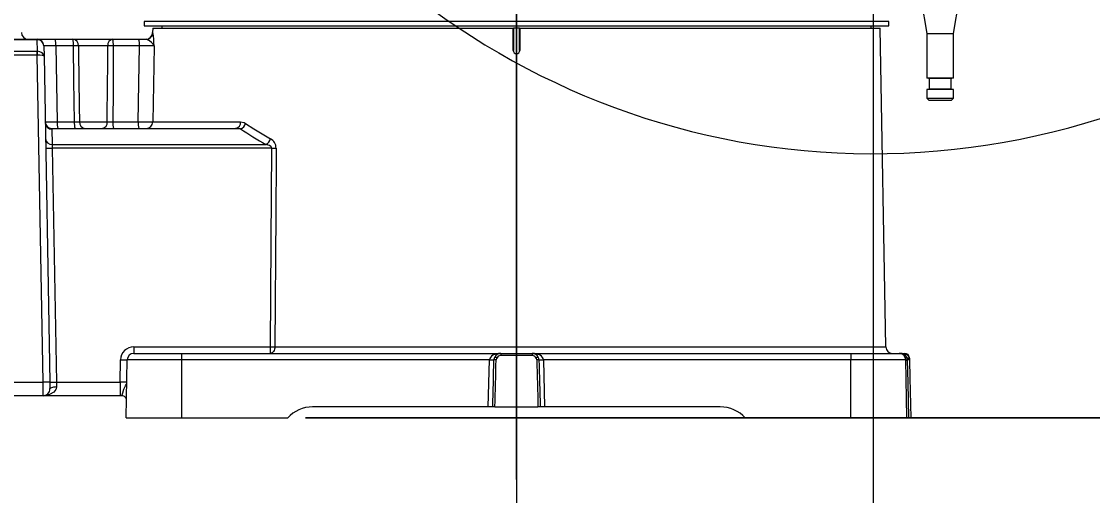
# Model space of a CAD drawing. Header units: millimetres. Extents: x 20 to 768, y 29 to 540.
# Drawn here: x 164.8 to 212.84, y 329.72 to 351 of the extents above; entities that cross this region are included whole.
import ezdxf

# ---------------------------------------------------------------- set-up
doc = ezdxf.new("R2010")
doc.units = ezdxf.units.MM
doc.header["$PDSIZE"] = -1
doc.linetypes.add('CENTERX2', pattern=[20.32, 12.7, -2.54, 2.54, -2.54])
doc.styles.add('SLDTEXTSTYLE0', font='TXT', dxfattribs={"width": 0.605})
doc.dimstyles.new('SLDDIMSTYLE0', dxfattribs={"dimtxt": 3.5, "dimasz": 3.5, "dimexe": 0, "dimexo": 0.0625, "dimgap": 0.875, "dimtad": 1, "dimtoh": 1, "dimlfac": 10, "dimrnd": 1e-09, "dimzin": 12, "dimdsep": 46, "dimtxsty": 'SLDTEXTSTYLE0', "dimsah": 1, "dimcen": 0.09, "dimadec": 0, "dimazin": 0, "dimtfac": 1, "dimtdec": 3, "dimtofl": 0, "dimtmove": 0, "dimatfit": 3, "dimfxl": 1, "dimfrac": 2, "dimtolj": 1, "dimtzin": 12, "dimarcsym": 0})

# ---------------------------------------------------------------- blocks, each defined once
blk = doc.blocks.new('*D7')
at = {"color": 7, "linetype": 'Continuous', "lineweight": 0, "transparency": 16777216}
for p, q in [((187.001, 333.206), (348.798, 333.206)), ((347.298, 333.206), (347.298, 252.399)), ((232.505, 252.399), (348.798, 252.399))]:
    blk.add_line(p, q, dxfattribs=at)
for points in [[(347.298, 333.206), (346.759, 329.706), (347.836, 329.706)], [(347.298, 252.399), (347.836, 255.899), (346.759, 255.899)]]:
    blk.add_solid(points, dxfattribs=at)
at = {"color": 7, "linetype": 'Continuous', "lineweight": 0, "transparency": 16777216, "insert": (342.786, 288.794), "char_height": 3.5, "attachment_point": 1, "rotation": 90, "style": 'SLDTEXTSTYLE0'}
blk.add_mtext('808', dxfattribs=at)
blk = doc.blocks.new('*D8')
at = {"color": 7, "linetype": 'Continuous', "lineweight": 0, "transparency": 16777216}
for p, q in [((337.003, 378.502), (337.003, 236.735)), ((187.003, 330.847), (187.003, 236.735)), ((337.003, 238.235), (187.003, 238.235))]:
    blk.add_line(p, q, dxfattribs=at)
for points in [[(187.003, 238.235), (190.503, 237.697), (190.503, 238.774)], [(337.003, 238.235), (333.503, 238.774), (333.503, 237.697)]]:
    blk.add_solid(points, dxfattribs=at)
at = {"color": 7, "linetype": 'Continuous', "lineweight": 0, "transparency": 16777216, "insert": (256.665, 242.747), "char_height": 3.5, "attachment_point": 1, "style": 'SLDTEXTSTYLE0'}
blk.add_mtext('1500', dxfattribs=at)
blk = doc.blocks.new('*D9')
at = {"color": 7, "linetype": 'Continuous', "lineweight": 0, "transparency": 16777216}
for p, q in [((187.003, 330.847), (187.003, 244.462)), ((157.503, 327.401), (157.503, 244.462)), ((157.503, 245.962), (187.003, 245.962))]:
    blk.add_line(p, q, dxfattribs=at)
for points in [[(157.503, 245.962), (161.003, 245.424), (161.003, 246.501)], [(187.003, 245.962), (183.503, 246.501), (183.503, 245.424)]]:
    blk.add_solid(points, dxfattribs=at)
at = {"color": 7, "linetype": 'Continuous', "lineweight": 0, "transparency": 16777216, "insert": (168.244, 250.474), "char_height": 3.5, "attachment_point": 1, "style": 'SLDTEXTSTYLE0'}
blk.add_mtext('295', dxfattribs=at)
blk = doc.blocks.new('*D10')
at = {"color": 7, "linetype": 'Continuous', "lineweight": 0, "transparency": 16777216}
for p, q in [((236.441, 378.502), (236.441, 244.462)), ((187.001, 333.206), (187.001, 244.462)), ((236.441, 245.962), (187.001, 245.962))]:
    blk.add_line(p, q, dxfattribs=at)
for centre, start, end in [((209.48, 248.642), 153.4349, 206.5651), ((213.962, 248.642), 333.4349, 26.5651)]:
    blk.add_arc(centre, 5.992, start, end, dxfattribs=at)
for points in [[(187.001, 245.962), (190.501, 245.424), (190.501, 246.501)], [(236.441, 245.962), (232.941, 246.501), (232.941, 245.424)]]:
    blk.add_solid(points, dxfattribs=at)
at = {"color": 7, "linetype": 'Continuous', "lineweight": 0, "transparency": 16777216, "insert": (205.708, 250.474), "char_height": 3.5, "attachment_point": 1, "style": 'SLDTEXTSTYLE0'}
blk.add_mtext('494.4', dxfattribs=at)
blk = doc.blocks.new('*D11')
at = {"color": 7, "linetype": 'Continuous', "lineweight": 0, "transparency": 16777216}
for p, q in [((203.003, 512.502), (355.828, 512.502)), ((354.328, 252.399), (354.328, 512.502)), ((232.505, 252.399), (355.828, 252.399))]:
    blk.add_line(p, q, dxfattribs=at)
for points in [[(354.328, 512.502), (353.79, 509.002), (354.867, 509.002)], [(354.328, 252.399), (354.867, 255.899), (353.79, 255.899)]]:
    blk.add_solid(points, dxfattribs=at)
at = {"color": 7, "linetype": 'Continuous', "lineweight": 0, "transparency": 16777216, "insert": (349.816, 377.113), "char_height": 3.5, "attachment_point": 1, "rotation": 90, "style": 'SLDTEXTSTYLE0'}
blk.add_mtext('2601', dxfattribs=at)
blk = doc.blocks.new('*D12')
at = {"color": 7, "linetype": 'Continuous', "lineweight": 0, "transparency": 16777216}
for p, q in [((203.003, 368.991), (203.003, 291.474)), ((187.001, 333.206), (187.001, 291.474)), ((203.003, 292.974), (187.001, 292.974))]:
    blk.add_line(p, q, dxfattribs=at)
for points in [[(187.001, 292.974), (190.501, 292.436), (190.501, 293.513)], [(203.003, 292.974), (199.503, 293.513), (199.503, 292.436)]]:
    blk.add_solid(points, dxfattribs=at)
at = {"color": 7, "linetype": 'Continuous', "lineweight": 0, "transparency": 16777216, "insert": (190.993, 297.486), "char_height": 3.5, "attachment_point": 1, "style": 'SLDTEXTSTYLE0'}
blk.add_mtext('160', dxfattribs=at)

msp = doc.modelspace()

# ---------------------------------------------------------------- linework, layer by layer
at = {"color": 7, "linetype": 'Continuous', "lineweight": 0}
for p, q in [((187.001279, 333.205902), (187.001279, 466.742915)), ((187.001279, 466.742915), (187.002615, 330.445315)), ((187.002615, 330.445315), (187.001279, 466.742915)), ((271.575425, 333.201652), (177.544609, 333.201652)), ((177.544609, 333.201652), (271.575425, 333.201652)), ((197.261586, 333.201652), (271.575425, 333.201652))]:
    msp.add_line(p, q, dxfattribs=at)
at = {"color": 7, "linetype": 'CENTERX2', "lineweight": 0, "ltscale": 0.1}
msp.add_line((187.002615, 382.235932), (187.002615, 330.847306), dxfattribs=at)
at = {"color": 7, "linetype": 'Continuous', "lineweight": 15}
for p, q in [((205.152616, 351.951651), (205.402616, 350.451651)), ((206.602615, 350.451651), (206.852616, 351.951651)), ((203.702615, 351.001652), (170.302616, 351.001652)), ((170.302616, 351.001652), (170.302616, 350.801651)), ((170.302616, 350.801651), (203.702615, 350.801651)), ((170.688651, 350.701653), (170.685069, 350.496416)), ((170.688651, 350.701653), (186.852615, 350.701653)), ((171.102616, 350.801651), (171.102616, 350.701653)), ((186.852615, 349.701652), (186.852615, 350.701653)), ((186.862615, 350.701653), (186.862615, 349.701652)), ((187.142615, 350.701653), (186.862615, 350.701653)), ((187.142615, 349.701652), (187.142615, 350.701653)), ((187.142615, 350.701653), (187.152615, 350.701653)), ((187.152615, 350.701653), (187.152615, 349.701652)), ((187.152615, 350.701653), (203.31658, 350.701653)), ((202.902615, 350.701653), (202.902615, 350.801651)), ((203.566278, 336.396416), (203.31658, 350.701653)), ((203.702615, 350.801651), (203.702615, 351.001652)), ((158.002616, 350.201652), (165.507562, 350.201652)), ((165.507562, 350.173627), (165.507562, 350.201652)), ((165.507562, 350.201652), (165.507807, 350.201652)), ((165.507807, 350.201652), (166.313608, 350.201652)), ((166.313608, 350.201652), (167.109641, 350.201652)), ((167.109641, 350.201652), (168.892726, 350.201652)), ((168.892726, 350.201652), (170.059761, 350.201652)), ((170.059761, 350.201652), (170.402884, 350.201652)), ((205.402616, 350.451651), (205.402616, 348.451652)), ((205.402616, 350.451651), (206.602615, 350.451651)), ((206.602615, 348.451652), (206.602615, 350.451651)), ((165.507562, 350.173627), (158.002616, 350.173627)), ((165.516549, 349.658698), (165.507562, 350.173627)), ((165.807761, 349.906887), (165.816007, 349.434439)), ((166.344961, 349.906887), (166.404492, 346.496417)), ((167.140995, 349.906887), (166.344961, 349.906887)), ((168.677677, 349.906887), (167.363468, 349.906887)), ((170.091115, 349.906887), (168.92408, 349.906887)), ((158.002616, 349.658692), (165.51508, 349.658692)), ((165.51508, 349.490208), (158.002616, 349.490208)), ((165.51508, 349.490208), (165.51508, 349.658692)), ((165.771286, 334.812123), (165.51508, 349.490208)), ((165.816007, 349.434439), (166.07124, 334.812123)), ((206.176571, 348.451652), (205.402616, 348.451652)), ((205.502616, 348.431651), (205.502616, 347.971653)), ((206.602615, 348.451652), (206.176571, 348.451652)), ((206.502615, 347.971653), (206.502615, 348.431651)), ((205.402616, 347.951652), (205.402616, 347.551651)), ((206.176571, 347.951652), (205.402616, 347.951652)), ((206.602615, 347.951652), (206.176571, 347.951652)), ((206.602615, 347.551651), (206.602615, 347.951652)), ((205.402616, 347.551651), (205.502616, 347.451653)), ((205.402616, 347.551651), (206.602615, 347.551651)), ((206.502615, 347.451653), (205.502616, 347.451653)), ((206.502615, 347.451653), (206.602615, 347.551651)), ((166.404492, 346.496417), (167.176446, 346.496417)), ((167.403059, 346.496417), (168.649213, 346.496417)), ((168.901074, 346.496417), (170.037757, 346.496417)), ((170.697367, 346.496417), (174.632133, 346.496417)), ((166.167246, 346.201652), (174.405704, 346.201652)), ((166.168488, 346.173157), (166.18056, 345.48162)), ((174.6322, 346.173157), (166.168488, 346.173157)), ((166.18056, 345.48162), (175.765356, 345.48162)), ((166.187891, 345.313606), (166.371195, 334.812123)), ((176.02696, 345.313606), (166.187891, 345.313606)), ((169.846299, 336.396416), (169.846299, 336.101652)), ((169.846299, 336.396416), (175.968817, 336.396416)), ((175.968817, 336.101652), (175.968817, 336.396416)), ((169.229026, 334.812123), (169.24639, 335.806888)), ((169.500869, 333.201652), (169.546345, 335.806888)), ((172.002615, 335.806888), (169.546345, 335.806888)), ((169.846299, 336.101652), (172.002615, 336.101652)), ((172.002615, 335.806888), (172.002615, 336.101652)), ((172.002615, 336.101652), (186.294863, 336.101652)), ((172.002615, 333.201652), (172.002615, 335.806888)), ((185.79492, 335.806888), (172.002615, 335.806888)), ((185.739792, 333.701652), (185.79492, 335.806888)), ((185.79492, 335.806888), (185.795034, 335.809505)), ((185.992214, 335.804648), (185.992319, 335.808729)), ((186.090962, 335.808341), (186.090861, 335.804401)), ((186.294863, 336.101652), (186.294863, 336.00427)), ((186.294863, 336.101652), (187.710368, 336.101652)), ((187.710368, 336.00427), (186.294863, 336.00427)), ((187.710368, 336.101652), (187.710368, 336.00427)), ((187.710368, 336.101652), (202.002616, 336.101652)), ((187.91437, 335.804401), (187.914269, 335.808341)), ((188.012912, 335.808729), (188.013017, 335.804648)), ((188.210197, 335.809505), (188.210311, 335.806888)), ((188.210311, 335.806888), (188.265439, 333.701652)), ((202.002616, 335.806888), (188.210311, 335.806888)), ((202.002616, 336.101652), (202.002616, 335.806888)), ((202.002616, 336.101652), (204.158932, 336.101652)), ((204.458886, 335.806888), (202.002616, 335.806888)), ((202.002616, 333.201652), (202.002616, 335.806888)), ((204.158932, 336.101652), (204.421371, 336.101652)), ((204.504362, 333.201652), (204.458886, 335.806888)), ((204.541479, 335.803842), (204.541376, 335.808116)), ((204.624025, 335.802876), (204.624034, 335.802542)), ((158.002616, 334.812123), (165.771286, 334.812123)), ((166.371195, 334.812123), (169.229026, 334.812123)), ((169.229026, 334.812123), (169.229026, 334.201652)), ((165.776615, 334.201652), (158.002616, 334.201652)), ((169.229026, 334.201652), (165.776615, 334.201652)), ((169.314803, 334.201652), (169.229026, 334.201652)), ((185.739792, 333.701652), (177.861678, 333.701652)), ((185.938762, 333.701652), (185.739792, 333.701652)), ((186.038223, 333.701652), (185.938762, 333.701652)), ((186.038223, 333.701652), (187.967008, 333.701652)), ((188.066469, 333.701652), (187.967008, 333.701652)), ((188.265439, 333.701652), (188.066469, 333.701652)), ((196.143553, 333.701652), (188.265439, 333.701652)), ((169.500869, 333.201652), (172.002615, 333.201652)), ((172.002615, 333.201652), (176.743644, 333.201652)), ((197.261587, 333.201652), (202.002616, 333.201652)), ((202.002616, 333.201652), (204.504362, 333.201652)), ((204.59826, 333.201652), (204.504362, 333.201652)), ((204.59826, 333.201652), (204.692142, 333.201652))]:
    msp.add_line(p, q, dxfattribs=at)
at = {"color": 8, "linetype": 'Continuous', "lineweight": 15}
for p, q in [((170.685069, 350.496416), (170.702518, 350.496416)), ((206.502615, 348.431651), (205.502616, 348.431651)), ((205.502616, 347.971653), (206.14758, 347.971653)), ((206.14758, 347.971653), (206.502615, 347.971653)), ((176.165077, 336.396416), (203.566278, 336.396416))]:
    msp.add_line(p, q, dxfattribs=at)
at = {"color": 7, "linetype": 'Continuous', "lineweight": 15, "flags": 128}
for points in [[(170.750932, 349.906887), (170.750795, 349.907427), (170.735843, 349.942571), (170.710564, 349.977169), (170.634056, 350.049278), (170.538898, 350.123163), (170.457634, 350.180394), (170.402884, 350.201652)], [(167.176446, 346.496417), (167.157021, 348.353617), (167.141147, 349.892108), (167.140995, 349.906887)], [(167.363468, 349.906887), (167.366963, 349.601755), (167.394771, 347.202169), (167.403059, 346.496417)], [(168.649213, 346.496417), (168.651813, 346.801549), (168.671892, 349.201135), (168.677677, 349.906887)], [(168.92408, 349.906887), (168.910728, 347.910048), (168.901074, 346.496417)], [(170.037757, 346.496417), (170.064585, 348.212819), (170.091115, 349.906887)], [(170.750932, 349.906887), (170.7367, 349.002007), (170.697367, 346.496417)], [(174.632133, 346.496417), (174.794057, 346.459763), (174.854541, 346.42518)], [(174.854541, 346.42518), (175.225557, 346.179332), (175.967185, 345.733643)], [(166.167246, 346.201652), (166.167386, 346.198416), (166.167804, 346.188815), (166.168488, 346.173157)], [(174.6322, 346.173157), (174.570601, 346.18699), (174.405704, 346.201652)], [(166.18056, 345.48162), (166.181616, 345.45741), (166.182935, 345.427174), (166.184464, 345.392151), (166.186139, 345.353771), (166.187891, 345.313606)], [(176.02696, 345.313606), (176.022999, 345.338191), (176.012489, 345.359282), (175.991685, 345.383584), (175.924378, 345.428436), (175.765356, 345.48162)], [(175.968817, 336.396416), (175.999509, 341.109451), (176.02696, 345.313606)], [(176.224003, 345.313606), (176.220467, 344.779901), (176.204584, 342.380316), (176.165077, 336.396416)], [(176.165077, 336.396416), (176.160728, 336.338638), (176.149166, 336.283229), (176.130827, 336.23227), (176.106398, 336.187677), (176.076799, 336.151126), (176.043142, 336.12399), (176.006692, 336.107289), (175.968817, 336.101652)], [(185.992319, 335.808729), (185.995111, 335.840356), (186.02534, 335.9334)], [(186.115181, 335.892101), (186.092714, 335.826901), (186.090962, 335.808341)], [(187.914269, 335.808341), (187.897817, 335.875163), (187.89005, 335.892101)], [(204.421761, 336.056861), (204.421547, 336.081459), (204.421414, 336.096561), (204.421371, 336.101652)], [(204.522633, 335.892909), (204.484287, 335.970882), (204.421761, 336.056861)], [(204.522633, 335.892909), (204.505983, 335.891781), (204.49069, 335.891842), (204.476938, 335.893092), (204.464885, 335.895517), (204.454678, 335.899088), (204.446435, 335.903762), (204.440254, 335.909484), (204.436208, 335.916186)], [(204.541376, 335.808116), (204.534921, 335.852427), (204.522633, 335.892909)], [(204.59826, 333.201652), (204.56337, 334.800595), (204.541479, 335.803842)], [(204.621693, 335.891957), (204.622303, 335.86866), (204.624025, 335.802876)], [(204.624034, 335.802542), (204.644972, 335.002998), (204.692142, 333.201652)], [(165.776615, 334.201652), (165.776533, 334.210971), (165.776291, 334.238637), (165.775898, 334.283791), (165.775363, 334.345031), (165.774704, 334.420454), (165.773943, 334.507718), (165.773102, 334.604112), (165.772207, 334.706642), (165.771286, 334.812123)], [(166.07124, 334.812123), (166.072161, 334.759383), (166.073055, 334.708118), (166.073897, 334.659921), (166.074659, 334.616289), (166.075317, 334.578577), (166.075852, 334.547957), (166.076246, 334.52538), (166.076487, 334.511547), (166.076569, 334.506888)], [(166.371195, 334.812123), (166.372999, 334.743222), (166.374783, 334.675091), (166.376524, 334.608633)], [(169.314803, 334.201652), (169.324832, 334.236529), (169.346313, 334.336145), (169.394898, 334.49081), (169.470021, 334.64413), (169.50822, 334.721643), (169.526513, 334.783956), (169.528963, 334.811175), (169.52898, 334.812123)], [(166.376524, 334.608633), (166.36192, 334.51367), (166.349664, 334.483118), (166.255872, 334.360994), (166.066657, 334.251493), (165.77782, 334.201653), (165.776615, 334.201652)], [(166.076569, 334.506888), (166.082044, 334.525878), (166.098916, 334.544336), (166.126533, 334.561547), (166.163826, 334.576846), (166.20935, 334.589639), (166.261345, 334.599432), (166.317798, 334.605846), (166.376524, 334.608633)]]:
    msp.add_lwpolyline(points, dxfattribs=at)
at = {"color": 7, "linetype": 'CENTERX2', "lineweight": 0}
for centre, radius, start, end in [((203.002615, 378.501652), 134, 299.41474731, 180), ((203.002615, 378.501652), 130.743499, 314.29658528, 194.29658528), ((143.997116, 378.501652), 74.9945, 25.50539372, 205.5), ((232.505365, 327.40139), 75.00275, 145.5, 325.5)]:
    msp.add_arc(centre, radius, start, end, dxfattribs=at)
at = {"color": 7, "linetype": 'Continuous', "lineweight": 0}
msp.add_arc((203.002615, 378.501652), 33.438664, 194.9355699, 74.9541752, dxfattribs=at)
at = {"color": 7, "linetype": 'Continuous', "lineweight": 15}
for centre, radius, start, end in [((165.102615, 350.501652), 0.3, 180, 270), ((165.507806, 349.901652), 0.3, 1, 90), ((164.900569, 350.177045), 0.607736, 359.6779174, 2.3204991), ((165.620529, 349.97888), 0.728001, 354.3246536, 17.8185773), ((166.416637, 349.978888), 0.727927, 354.3234505, 17.8197804), ((167.085067, 349.923821), 0.278915, 356.5192684, 84.9452868), ((168.942376, 349.939601), 0.266713, 100.7284158, 187.0453879), ((168.199647, 349.97888), 0.728001, 354.3246536, 17.8185773), ((169.366682, 349.97888), 0.728001, 354.3246536, 17.8185773), ((170.385115, 350.501652), 0.3, 270, 359), ((170.402873, 350.501087), 0.299435, 270.0020858, 293.5866796), ((164.46286, 349.687244), 6.291907, 2.0005355, 7.3889984), ((167.252231, 339.605313), 10.302175, 89.3813441, 90.6186559), ((168.800878, 337.123845), 12.783636, 89.4478078, 90.5521922), ((170.421024, 330.68726), 19.222458, 89.0166031, 90.9833969), ((187.002614, 349.701651), 0.149998, 179.9994802, 270.0006888), ((187.002617, 349.701651), 0.149998, 269.999282, 0.000549), ((157.626284, 349.436731), 7.893387, 0.3885815, 1.6114024), ((205.482615, 348.431652), 0.02, 0, 90), ((206.522615, 348.431652), 0.02, 90, 180), ((205.482615, 347.971652), 0.02, 270, 0), ((206.522615, 347.971652), 0.02, 180, 270), ((166.167245, 346.501652), 0.3, 181, 270), ((166.147543, 346.45274), 0.280367, 185.6412321, 274.2844462), ((167.128924, 346.424424), 0.728001, 174.3246536, 197.8185773), ((167.900879, 346.424424), 0.728001, 174.3246536, 197.8185773), ((167.289752, 356.234704), 9.738946, 269.3333865, 270.6666135), ((167.683196, 346.481319), 0.280544, 176.915156, 265.4670695), ((168.38292, 346.465764), 0.268051, 279.8351937, 6.5663034), ((168.775143, 359.241334), 12.745539, 269.4338881, 270.5661119), ((169.625506, 346.424424), 0.728001, 174.3246536, 197.8185773), ((170.762189, 346.424424), 0.728001, 174.3246536, 197.8185773), ((170.367562, 367.995629), 21.501741, 269.1211323, 270.8788677), ((170.398181, 346.500871), 0.299219, 270.1407293, 359.1471484), ((174.363968, 346.468062), 0.269659, 278.9036124, 6.0357967), ((174.467019, 346.542973), 0.405029, 294.0681988, 343.0926048), ((166.159614, 345.761203), 0.280366, 185.6413342, 274.284511), ((175.561243, 345.851909), 0.422819, 298.864786, 343.7572044), ((175.745282, 345.309438), 0.478739, 0.4988635, 62.3858012), ((166.037914, 349.611763), 4.300773, 268.0015678, 271.9984322), ((176.125481, 358.836635), 13.523388, 269.5825807, 270.4174193), ((169.846299, 335.796416), 0.6, 90, 179), ((176.066947, 349.974104), 13.578042, 269.5859146, 270.4140854), ((203.866233, 336.401652), 0.3, 181, 270), ((169.396368, 340.105071), 4.300799, 268.0015798, 271.9984202), ((169.846299, 335.801652), 0.3, 90, 179), ((185.939007, 339.809351), 4.005056, 267.9382597, 270.7611929), ((185.904182, 338.479383), 2.672108, 267.6589795, 271.8901938), ((186.038192, 334.469387), 1.336053, 87.7407399, 91.972137), ((186.036387, 334.473487), 1.335969, 87.6587919, 91.8902729), ((186.294863, 335.801652), 0.3, 90, 153.9498251), ((185.63272, 334.960916), 1.048749, 62.6106626, 68.0146388), ((186.294863, 335.80427), 0.2, 90, 153.9498251), ((187.710368, 335.801652), 0.3, 26.0501749, 90), ((187.710368, 335.80427), 0.2, 26.0501749, 90), ((188.372511, 334.960916), 1.048749, 111.9853612, 117.3893374), ((187.968844, 334.473487), 1.335969, 88.1097271, 92.3412081), ((187.967039, 334.469387), 1.336053, 88.027863, 92.2592601), ((187.712117, 335.795768), 0.301074, 2.4673312, 27.202437), ((188.101049, 338.479383), 2.672108, 268.1098062, 272.3410205), ((188.066224, 339.809351), 4.005056, 269.2388071, 272.0617403), ((204.158932, 335.801652), 0.3, 1, 90), ((204.421371, 335.901652), 0.2, 1.5, 90), ((204.436718, 335.871342), 0.186121, 6.359275, 94.6091339), ((204.512764, 336.362736), 0.555357, 264.4254757, 272.9532124), ((204.51926, 336.322737), 0.51937, 263.3246557, 272.4519433), ((204.509604, 335.776127), 0.117506, 13.158245, 83.633894), ((204.562652, 335.489244), 0.319581, 78.9280077, 93.8173308), ((204.572213, 335.133982), 0.670565, 85.5677616, 92.6269637), ((165.921263, 330.513929), 4.30081, 88.0015848, 91.9984152), ((166.221218, 339.110307), 4.300799, 268.0015798, 271.9984202), ((165.776614, 334.501652), 0.3, 270, 1), ((169.314804, 334.001652), 0.2, 359, 90), ((177.861679, 332.201652), 1.5, 90, 138.1896851), ((196.143552, 332.201652), 1.5, 41.8103149, 90)]:
    msp.add_arc(centre, radius, start, end, dxfattribs=at)
at = {"color": 8, "linetype": 'Continuous', "lineweight": 15}
msp.add_arc((170.402567, 350.501565), 0.299996, 293.6038417, 359.0166075, dxfattribs=at)
at = {"color": 7, "linetype": 'Continuous', "lineweight": 15}
for centre, major_axis, ratio, start_param, end_param in [((165.506061, 350.001652), (0.299996, 0.002636), 0.573199481, 1.558310152, 1.560755963), ((165.507806, 349.901652), (0.299954, 0.005236), 0.906561716, 0, 1.553343034), ((166.407943, 349.901652), (0.600183, -0.005237), 0.007850756, 1.675995903, 3.141798219), ((165.514002, 349.718692), (0.100019, -0.00101), 0.599799846, 4.729220339, 4.743923234), ((165.514002, 349.546716), (0.299986, 0.003407), 0.188390539, 4.713841925, 4.72854482), ((165.516053, 349.429203), (0.299954, 0.005236), 0.764925232, 0, 1.555788846), ((165.516053, 349.429203), (0.299954, 0.005236), 0.203330016, 0, 1.555788846), ((166.467291, 346.501652), (0.6, 0.005235), 0.00785554, 3.141661217, 4.607463534), ((187.002615, 352.789145), (16.572173, 0), 0.59994373, 3.869667174, 3.96724179), ((186.294863, 335.801652), (0.5, 0), 0.6, 1.570796327, 3.115412715), ((185.649014, 330.238474), (0.900091, 34.367869), 0.005817393, 4.813480546, 4.875216533), ((185.649014, 330.241092), (0.900114, 34.366123), 0.008726532, 4.813485337, 4.875216597), ((187.710368, 335.801652), (0.5, 0), 0.6, 0.026179939, 1.570796327), ((188.356217, 330.241092), (-0.900114, 34.366123), 0.008726532, 1.40796871, 1.46969997), ((188.356217, 330.238474), (-0.900091, 34.367869), 0.005817393, 1.407968774, 1.469704761), ((204.158932, 335.801652), (0.5, 0), 0.6, 1.017306943, 1.570796327), ((169.228752, 334.801652), (0.300228, 0.010491), 0.034803946, 6.281360577, 7.851852318)]:
    msp.add_ellipse(centre, major_axis=major_axis, ratio=ratio, start_param=start_param, end_param=end_param, dxfattribs=at)
at = {"color": 7, "linetype": 'Continuous', "lineweight": 0}
msp.add_point((187.001279, 333.205902), dxfattribs=at)

# ---------------------------------------------------------------- dimensions: what is measured, and where the dimension line sits
for base, p1, p2, text, picture, middle in [((354.328069, 512.501652), (232.505365, 252.39864), (203.002615, 512.501652), '2601', '*D11', (354.328069, 382.450146)), ((347.297689, 252.39864), (187.001279, 333.205902), (232.505365, 252.39864), '808', '*D7', (347.297689, 292.802271))]:
    dim = msp.add_linear_dim(base=base, p1=p1, p2=p2, angle=90, text=text, dimstyle='SLDDIMSTYLE0', dxfattribs=at)
    dim.commit()
    dim.dimension.update_dxf_attribs({"geometry": picture, "text_midpoint": middle, "dimtype": 160})
for base, p1, text, picture, middle in [((187.001279, 245.96222), (236.441279, 378.501652), '(<>)', '*D10', (211.721279, 245.96222)), ((187.001279, 292.974263), (203.002615, 368.990827), '160', '*D12', (195.001947, 292.974263))]:
    dim = msp.add_linear_dim(base=base, p1=p1, p2=(187.001279, 333.205902), text=text, dimstyle='SLDDIMSTYLE0', dxfattribs=at)
    dim.commit()
    dim.dimension.update_dxf_attribs({"geometry": picture, "text_midpoint": middle, "dimtype": 160})
for base, p1, picture, middle in [((187.002615, 238.235256), (337.002615, 378.501652), '*D8', (262.002615, 238.235256)), ((187.002615, 245.96222), (157.502615, 327.40139), '*D9', (172.252615, 245.96222))]:
    dim = msp.add_linear_dim(base=base, p1=p1, p2=(187.002615, 330.847306), dimstyle='SLDDIMSTYLE0', dxfattribs=at)
    dim.commit()
    dim.dimension.update_dxf_attribs({"geometry": picture, "text_midpoint": middle, "dimtype": 160})

doc.saveas('drawing.dxf')
